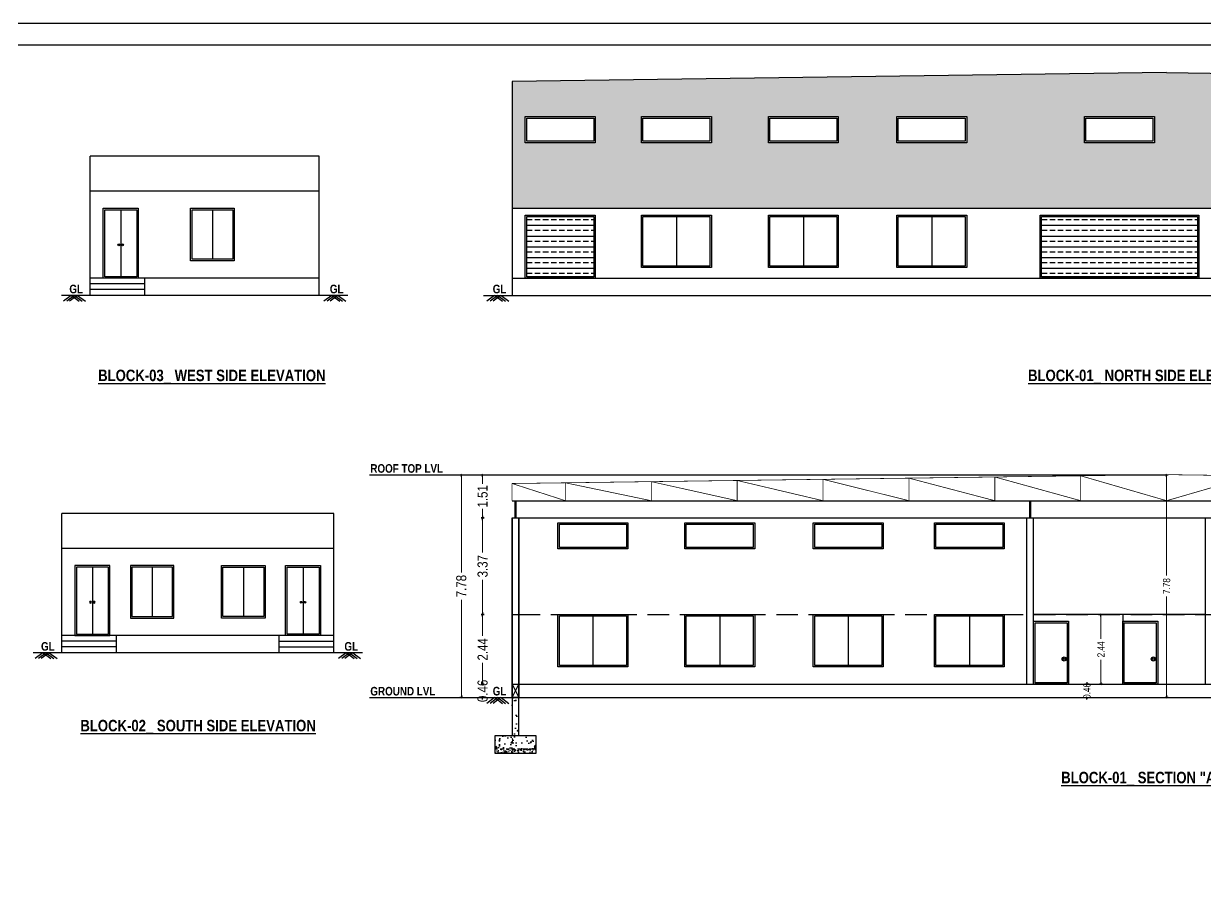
# Model space of a CAD drawing. Header units: metres. Extents: x 119974 to 120330, y -25692 to -25590.
# Drawn here: x 120055.32 to 120096.6, y -25631.36 to -25601.1 of the extents above; entities that cross this region are included whole.
import ezdxf
from ezdxf.lldxf.tags import DXFTag

# ---------------------------------------------------------------- set-up
doc = ezdxf.new("R2010")
doc.units = ezdxf.units.M
doc.header["$MEASUREMENT"] = 0
doc.header["$PDMODE"] = 35
doc.linetypes.add('DASHED2', pattern=[0.375, 0.25, -0.125])
doc.linetypes.add('HIDDEN', pattern=[0.375, 0.25, -0.125])
for name, color, linetype in [('BLK_1_FLR_0_WATER_CLOSET', 213, 'Continuous'), ('BLK_1_HT_OF_BLDG', 5, 'Continuous'), ('BLK_1_PLINTH_HEIGHT', 7, 'Continuous'), ('FLOOR-STILT', 7, 'Continuous'), ('Grid Line', 8, 'Continuous'), ('LVL', 220, 'Continuous'), ('sheet', 7, 'Continuous'), ('Text', 7, 'Continuous'), ('Window', 34, 'Continuous')]:
    doc.layers.add(name, color=color, linetype=linetype)
doc.styles.add('Arial', font='swissc.ttf')
doc.styles.get("Standard").update_dxf_attribs({"font": 'swisscb.ttf'})
tags = doc.linetypes.add('DIVIDE2', pattern=[0.625, 0.25, -0.125, 0, -0.125, 0, -0.125]).pattern_tags.tags
tags[14:15] = [DXFTag(74, 4), DXFTag(75, 0), DXFTag(340, '0'), DXFTag(46, 1.0), DXFTag(50, 0.0), DXFTag(44, 0.0), DXFTag(45, 0.0)]
tags[12:13] = [DXFTag(74, 4), DXFTag(75, 0), DXFTag(340, '0'), DXFTag(46, 1.0), DXFTag(50, 0.0), DXFTag(44, 0.0), DXFTag(45, 0.0)]
tags[10:11] = [DXFTag(74, 4), DXFTag(75, 0), DXFTag(340, '0'), DXFTag(46, 1.0), DXFTag(50, 0.0), DXFTag(44, 0.0), DXFTag(45, 0.0)]
tags[8:9] = [DXFTag(74, 4), DXFTag(75, 0), DXFTag(340, '0'), DXFTag(46, 1.0), DXFTag(50, 0.0), DXFTag(44, 0.0), DXFTag(45, 0.0)]
tags[6:7] = [DXFTag(74, 4), DXFTag(75, 0), DXFTag(340, '0'), DXFTag(46, 1.0), DXFTag(50, 0.0), DXFTag(44, 0.0), DXFTag(45, 0.0)]
tags[4:5] = [DXFTag(74, 4), DXFTag(75, 0), DXFTag(340, '0'), DXFTag(46, 1.0), DXFTag(50, 0.0), DXFTag(44, 0.0), DXFTag(45, 0.0)]
doc.dimstyles.new('FLOOR DIM BUILDING DIM', dxfattribs={"dimtxt": 0.25, "dimasz": 0.025, "dimexe": 0.075, "dimexo": 0.3, "dimgap": 0.09, "dimtad": 0, "dimzin": 3, "dimdsep": 46, "dimtxsty": 'Arial', "dimblk": 'JM1', "dimcen": -0.09, "dimse1": 1, "dimse2": 1, "dimclrd": 5, "dimclre": 250, "dimclrt": 3, "dimazin": 0, "dimtfac": 0.65, "dimtix": 1, "dimtofl": 0, "dimtmove": 0, "dimatfit": 2, "dimfxl": 0, "dimfrac": 1, "dimtolj": 1, "dimlwd": 18, "dimlwe": -1, "dimarcsym": 0})

# ---------------------------------------------------------------- blocks, each defined once
blk = doc.blocks.new('YYY6YYY')
h = blk.add_hatch()
h.set_pattern_fill('AR-CONC', color=0, scale=0.003)
h.set_pattern_definition([(50, (110802.61745, -27685.68435), (0.54655401, -0.04781726), [0.05715, -0.62865]), (355, (110802.61745, -27685.68435), (-0.10573026, 0.57317054), [0.04572, -0.50292175]), (100.451445, (110802.663, -27685.68834), (0.44082374, 0.52535326), [0.04857003, -0.53427073]), (46.1842, (110802.61745, -27685.53195), (0.81323712, -0.12612698), [0.085725, -0.942975]), (96.635558, (110802.6852, -27685.5425), (0.7122124, 0.74227837), [0.07285507, -0.80140682]), (351.18415, (110802.61745, -27685.53195), (0.7122124, 0.74227837), [0.0685799, -0.7543792]), (21, (110802.69365, -27685.57005), (0.45484317, -0.306795595), [0.05715, -0.62865]), (326, (110802.69365, -27685.57005), (0.18540609, 0.5525639), [0.04572, -0.50292]), (71.451445, (110802.73156, -27685.5956), (0.64024926, 0.24576831), [0.04857003, -0.53426981]), (37.5, (110802.61745, -27685.68435), (0.00926581, 0.253665117), [0, -0.496824, 0, -0.51054, 0, -0.504825]), (7.5, (110802.61745, -27685.68435), (0.200458988, 0.300541724), [0, -0.291084, 0, -0.485394, 0, -0.192405]), (327.5, (110802.44753, -27685.68435), (0.406771786, -0.017186232), [0, -0.1905, 0, -0.59436, 0, -0.78867]), (317.5, (110802.37133, -27685.68435), (0.444387544, 0.076279473), [0, -0.24765, 0, -0.394716, 0, -0.56007])])
h.paths.add_polyline_path([(113069.886, -26492.171), (113069.656, -26492.171), (113069.656, -26493.804), (113069.886, -26493.804)])
h = blk.add_hatch()
h.set_pattern_fill('AR-CONC', color=0, scale=0.003)
h.set_pattern_definition([(50, (110802.61745, -27685.78002), (0.54655401, -0.04781726), [0.05715, -0.62865]), (355, (110802.61745, -27685.78), (-0.10573026, 0.57317054), [0.04572, -0.50292175]), (100.451445, (110802.663, -27685.784), (0.44082374, 0.52535326), [0.04857003, -0.53427073]), (46.1842, (110802.61745, -27685.6276), (0.81323712, -0.12612698), [0.085725, -0.942975]), (96.635558, (110802.6852, -27685.6381), (0.7122124, 0.74227837), [0.07285507, -0.80140682]), (351.18415, (110802.61745, -27685.6276), (0.7122124, 0.74227837), [0.0685799, -0.7543792]), (21, (110802.69365, -27685.66572), (0.45484317, -0.306795595), [0.05715, -0.62865]), (326, (110802.69365, -27685.6657), (0.18540609, 0.5525639), [0.04572, -0.50292]), (71.451445, (110802.73156, -27685.6913), (0.64024926, 0.24576831), [0.04857003, -0.53426981]), (37.5, (110802.61745, -27685.78002), (0.00926581, 0.253665117), [0, -0.496824, 0, -0.51054, 0, -0.504825]), (7.5, (110802.61745, -27685.78002), (0.200458988, 0.300541724), [0, -0.291084, 0, -0.485394, 0, -0.192405]), (327.5, (110802.44753, -27685.78002), (0.406771786, -0.017186232), [0, -0.1905, 0, -0.59436, 0, -0.78867]), (317.5, (110802.37133, -27685.78002), (0.444387544, 0.076279473), [0, -0.24765, 0, -0.394716, 0, -0.56007])])
h.paths.add_polyline_path([(113069.047, -26493.511), (113069.047, -26493.968), (113070.495, -26493.968), (113070.495, -26493.511)])
h = blk.add_hatch()
h.set_pattern_fill('AR-SAND', color=0, scale=0.003)
h.set_pattern_definition([(37.5, (110802.61745, -27685.78002), (-0.004800094, 0.146823971), [0, -0.115824, 0, -0.12954, 0, -0.123825]), (7.5, (110802.61745, -27685.78002), (0.134856985, 0.21504753), [0, -0.062484, 0, -0.104394, 0, -0.040005]), (327.5, (110802.52373, -27685.78002), (0.237297711, 0.0004311554), [0, -0.0381, 0, -0.13716, 0, -0.17907]), (317.5, (110802.52373, -27685.78002), (0.229066936, 0.066878797), [0, -0.01905, 0, -0.089916, 0, -0.10287])])
h.paths.add_polyline_path([(113069.047, -26493.968), (113069.047, -26494.121), (113070.495, -26494.121), (113070.495, -26493.968)])
at = {"color": 0}
blk.add_line((113069.886, -26493.511), (113069.887, -26492.174), dxfattribs=at)
at = {"color": 0, "linetype": 'HIDDEN', "ltscale": 0.3}
blk.add_line((113069.048, -26493.968), (113070.495, -26493.968), dxfattribs=at)
at = {"color": 0}
blk.add_lwpolyline([(113069.048, -26493.511), (113069.048, -26493.511), (113069.048, -26494.121), (113070.495, -26494.121), (113070.495, -26493.511), (113069.048, -26493.511)], dxfattribs=at)
at = {"layer": 'FLOOR-STILT', "ltscale": 0.3}
for p, q in [((113069.657, -26491.714), (113069.887, -26492.174)), ((113069.657, -26492.174), (113069.887, -26491.714)), ((113069.657, -26492.174), (113069.657, -26493.511))]:
    blk.add_line(p, q, dxfattribs=at)
blk.add_lwpolyline([(113069.657, -26491.714), (113069.887, -26491.714), (113069.887, -26492.174), (113069.657, -26492.174)], close=True, dxfattribs=at)
blk = doc.blocks.new('fgnfhnhgf')
at = {"layer": 'Text', "ltscale": 1.5}
for points in [[(114471.852, -26570.196), (114473.072, -26570.196), (114473.072, -26572.396), (114471.852, -26572.396)], [(114471.902, -26570.246), (114473.022, -26570.246), (114473.022, -26572.346), (114471.902, -26572.346)]]:
    blk.add_lwpolyline(points, close=True, dxfattribs=at)
for radius in [0.0744, 0.0393]:
    blk.add_circle((114472.92, -26571.513), radius, dxfattribs=at)
blk = doc.blocks.new('wer')
at = {"layer": 'Text', "ltscale": 1.5}
blk.add_line((114323.18, -26845.665), (114323.18, -26847.395), dxfattribs=at)
for points in [[(114321.96, -26845.615), (114324.4, -26845.615), (114324.4, -26847.445), (114321.96, -26847.445)], [(114322.01, -26845.665), (114324.35, -26845.665), (114324.35, -26847.395), (114322.01, -26847.395)]]:
    blk.add_lwpolyline(points, close=True, dxfattribs=at)
blk = doc.blocks.new('JM1')
at = {"color": 2}
for p, q in [((-3, 0), (0, 0)), ((-0.9, -0.9), (0.9, 0.9)), ((0, 2), (0, -2))]:
    blk.add_line(p, q, dxfattribs=at)
blk = doc.blocks.new('*D75')
at = {"layer": 'Defpoints', "color": 0, "ltscale": 1.5}
for p in [(120071.355, -25624.169), (120072.386, -25624.169), (120072.386, -25624.629)]:
    blk.add_point(p, dxfattribs=at)
at = {"layer": 'Text', "color": 5, "lineweight": 18, "ltscale": 1.5}
for p, q in [((120071.355, -25624.144), (120071.355, -25624.119)), ((120071.355, -25624.654), (120071.355, -25624.679))]:
    blk.add_line(p, q, dxfattribs=at)
at = {"layer": 'Text', "color": 5, "lineweight": 18, "ltscale": 1.5, "xscale": 0.025, "yscale": 0.025, "zscale": 0.025}
for p, rotation in [((120071.355, -25624.169), 270), ((120071.355, -25624.629), 90)]:
    blk.add_blockref('JM1', p, dxfattribs=dict(at, rotation=rotation))
at = {"layer": 'Text', "color": 3, "ltscale": 1.5, "insert": (120071.355, -25624.399), "char_height": 0.35, "attachment_point": 5, "rotation": 90, "style": 'Arial'}
blk.add_mtext('\\A1;0.46', dxfattribs=at)
blk = doc.blocks.new('*D49')
at = {"layer": 'Defpoints', "color": 0, "ltscale": 1.5}
for p in [(120071.355, -25621.729), (120072.616, -25621.729), (120072.386, -25624.169)]:
    blk.add_point(p, dxfattribs=at)
at = {"layer": 'Text', "color": 5, "lineweight": 18, "ltscale": 1.5}
for p, q in [((120071.355, -25621.754), (120071.355, -25622.475)), ((120071.355, -25624.144), (120071.355, -25623.424))]:
    blk.add_line(p, q, dxfattribs=at)
at = {"layer": 'Text', "color": 5, "lineweight": 18, "ltscale": 1.5, "xscale": 0.025, "yscale": 0.025, "zscale": 0.025}
for p, rotation in [((120071.355, -25621.729), 90), ((120071.355, -25624.169), 270)]:
    blk.add_blockref('JM1', p, dxfattribs=dict(at, rotation=rotation))
at = {"layer": 'Text', "color": 3, "ltscale": 1.5, "insert": (120071.355, -25622.949), "char_height": 0.35, "attachment_point": 5, "rotation": 90, "style": 'Arial'}
blk.add_mtext('\\A1;2.44', dxfattribs=at)
blk = doc.blocks.new('*D50')
at = {"layer": 'Defpoints', "color": 0, "ltscale": 1.5}
for p in [(120095.246, -25616.853), (120070.612, -25624.629), (120072.616, -25624.629)]:
    blk.add_point(p, dxfattribs=at)
at = {"layer": 'Text', "color": 5, "lineweight": 18, "ltscale": 1.5}
for p, q in [((120070.612, -25616.878), (120070.612, -25620.266)), ((120070.612, -25624.604), (120070.612, -25621.216))]:
    blk.add_line(p, q, dxfattribs=at)
at = {"layer": 'Text', "color": 5, "lineweight": 18, "ltscale": 1.5, "xscale": 0.025, "yscale": 0.025, "zscale": 0.025}
for p, rotation in [((120070.612, -25616.853), 90), ((120070.612, -25624.629), 270)]:
    blk.add_blockref('JM1', p, dxfattribs=dict(at, rotation=rotation))
at = {"layer": 'Text', "color": 3, "ltscale": 1.5, "insert": (120070.612, -25620.741), "char_height": 0.35, "attachment_point": 5, "rotation": 90, "style": 'Arial'}
blk.add_mtext('\\A1;7.78', dxfattribs=at)
blk = doc.blocks.new('*D51')
at = {"layer": 'Defpoints', "color": 0, "ltscale": 1.5}
for p in [(120071.355, -25618.363), (120072.386, -25618.363), (120072.616, -25621.729)]:
    blk.add_point(p, dxfattribs=at)
at = {"layer": 'Text', "color": 5, "lineweight": 18, "ltscale": 1.5}
for p, q in [((120071.355, -25618.388), (120071.355, -25619.57)), ((120071.355, -25621.704), (120071.355, -25620.522))]:
    blk.add_line(p, q, dxfattribs=at)
at = {"layer": 'Text', "color": 5, "lineweight": 18, "ltscale": 1.5, "xscale": 0.025, "yscale": 0.025, "zscale": 0.025}
for p, rotation in [((120071.355, -25618.363), 90), ((120071.355, -25621.729), 270)]:
    blk.add_blockref('JM1', p, dxfattribs=dict(at, rotation=rotation))
at = {"layer": 'Text', "color": 3, "ltscale": 1.5, "insert": (120071.355, -25620.046), "char_height": 0.35, "attachment_point": 5, "rotation": 90, "style": 'Arial'}
blk.add_mtext('\\A1;3.37', dxfattribs=at)
blk = doc.blocks.new('*D52')
at = {"layer": 'Defpoints', "color": 0, "ltscale": 1.5}
for p in [(120071.355, -25616.853), (120095.246, -25616.853), (120072.386, -25618.363)]:
    blk.add_point(p, dxfattribs=at)
at = {"layer": 'Text', "color": 5, "lineweight": 18, "ltscale": 1.5}
for p, q in [((120071.355, -25616.878), (120071.355, -25617.172)), ((120071.355, -25618.338), (120071.355, -25618.044))]:
    blk.add_line(p, q, dxfattribs=at)
at = {"layer": 'Text', "color": 5, "lineweight": 18, "ltscale": 1.5, "xscale": 0.025, "yscale": 0.025, "zscale": 0.025}
for p, rotation in [((120071.355, -25616.853), 90), ((120071.355, -25618.363), 270)]:
    blk.add_blockref('JM1', p, dxfattribs=dict(at, rotation=rotation))
at = {"layer": 'Text', "color": 3, "ltscale": 1.5, "insert": (120071.355, -25617.608), "char_height": 0.35, "attachment_point": 5, "rotation": 90, "style": 'Arial'}
blk.add_mtext('\\A1;1.51', dxfattribs=at)
blk = doc.blocks.new('FGBNB')
at = {"layer": 'Text', "ltscale": 1.5}
blk.add_line((114479.368, -26634.863), (114479.368, -26637.203), dxfattribs=at)
for points in [[(114478.758, -26634.813), (114479.978, -26634.813), (114479.978, -26637.253), (114478.758, -26637.253)], [(114478.808, -26634.863), (114479.928, -26634.863), (114479.928, -26637.203), (114478.808, -26637.203)]]:
    blk.add_lwpolyline(points, close=True, dxfattribs=at)
for centre, radius in [((114479.304, -26636.092), 0.0328), ((114479.304, -26636.092), 0.0187), ((114479.431, -26636.092), 0.0328), ((114479.431, -26636.092), 0.0187)]:
    blk.add_circle(centre, radius, dxfattribs=at)
blk = doc.blocks.new('fgbb')
at = {"layer": 'Text', "ltscale": 1.5}
blk.add_line((114499.971, -26629.945), (114499.971, -26631.675), dxfattribs=at)
for points in [[(114499.209, -26629.895), (114500.733, -26629.895), (114500.733, -26631.725), (114499.209, -26631.725)], [(114499.259, -26629.945), (114500.683, -26629.945), (114500.683, -26631.675), (114499.259, -26631.675)]]:
    blk.add_lwpolyline(points, close=True, dxfattribs=at)
blk = doc.blocks.new('*D196')
at = {"layer": 'BLK_1_PLINTH_HEIGHT', "color": 5, "lineweight": 18, "ltscale": 0.3}
for p, q in [((120092.464, -25624.144), (120092.464, -25624.119)), ((120092.464, -25624.654), (120092.464, -25624.679))]:
    blk.add_line(p, q, dxfattribs=at)
at = {"layer": 'Defpoints', "color": 0, "ltscale": 0.3}
for p in [(120092.464, -25624.169), (120092.464, -25624.169), (120092.464, -25624.629)]:
    blk.add_point(p, dxfattribs=at)
at = {"layer": 'BLK_1_PLINTH_HEIGHT', "color": 5, "lineweight": 18, "ltscale": 0.3, "xscale": 0.025, "yscale": 0.025, "zscale": 0.025}
for p, rotation in [((120092.464, -25624.169), 270), ((120092.464, -25624.629), 90)]:
    blk.add_blockref('JM1', p, dxfattribs=dict(at, rotation=rotation))
at = {"layer": 'BLK_1_PLINTH_HEIGHT', "color": 3, "ltscale": 0.3, "insert": (120092.464, -25624.399), "char_height": 0.25, "attachment_point": 5, "rotation": 90, "style": 'Arial'}
blk.add_mtext('\\A1;0.46', dxfattribs=at)
blk = doc.blocks.new('*D197')
at = {"layer": 'BLK_1_HT_OF_BLDG', "color": 5, "lineweight": 18, "ltscale": 0.3}
for p, q in [((120095.246, -25616.878), (120095.246, -25620.376)), ((120095.246, -25624.604), (120095.246, -25621.106))]:
    blk.add_line(p, q, dxfattribs=at)
at = {"layer": 'Defpoints', "color": 0, "ltscale": 0.3}
for p in [(120095.246, -25616.853), (120095.246, -25616.853), (120093.055, -25624.629)]:
    blk.add_point(p, dxfattribs=at)
at = {"layer": 'BLK_1_HT_OF_BLDG', "color": 5, "lineweight": 18, "ltscale": 0.3, "xscale": 0.025, "yscale": 0.025, "zscale": 0.025}
for p, rotation in [((120095.246, -25616.853), 90), ((120095.246, -25624.629), 270)]:
    blk.add_blockref('JM1', p, dxfattribs=dict(at, rotation=rotation))
at = {"layer": 'BLK_1_HT_OF_BLDG', "color": 3, "ltscale": 0.3, "insert": (120095.246, -25620.741), "char_height": 0.25, "attachment_point": 5, "rotation": 90, "style": 'Arial'}
blk.add_mtext('\\A1;7.78', dxfattribs=at)
blk = doc.blocks.new('*D201')
at = {"layer": 'BLK_1_FLR_0_WATER_CLOSET', "color": 5, "lineweight": 18, "ltscale": 0.3}
for p, q in [((120092.952, -25621.754), (120092.952, -25622.585)), ((120092.952, -25624.144), (120092.952, -25623.314))]:
    blk.add_line(p, q, dxfattribs=at)
at = {"layer": 'Defpoints', "color": 0, "ltscale": 0.3}
for p in [(120092.952, -25621.729), (120093.101, -25621.729), (120093.006, -25624.169)]:
    blk.add_point(p, dxfattribs=at)
at = {"layer": 'BLK_1_FLR_0_WATER_CLOSET', "color": 5, "lineweight": 18, "ltscale": 0.3, "xscale": 0.025, "yscale": 0.025, "zscale": 0.025}
for p, rotation in [((120092.952, -25621.729), 90), ((120092.952, -25624.169), 270)]:
    blk.add_blockref('JM1', p, dxfattribs=dict(at, rotation=rotation))
at = {"layer": 'BLK_1_FLR_0_WATER_CLOSET', "color": 3, "ltscale": 0.3, "insert": (120092.952, -25622.949), "char_height": 0.25, "attachment_point": 5, "rotation": 90, "style": 'Arial'}
blk.add_mtext('\\A1;2.44', dxfattribs=at)

msp = doc.modelspace()

# ---------------------------------------------------------------- hatches: boundary and pattern name
at = {"layer": 'Window', "ltscale": 1.5}
h = msp.add_hatch(dxfattribs=at)
h.set_pattern_fill('ANSI33', color=150, scale=2, angle=135)
h.set_pattern_definition([(180, (5618.7477, 945.4911), (-1e-16, -0.5), []), (180, (5618.4977, 945.7411), (-1e-16, -0.5), [0.25, -0.125])])
h.paths.add_polyline_path([(120118.1059, -25607.5494), (120118.1059, -25603.1194), (120095.2459, -25602.8126), (120072.3859, -25603.1194), (120072.3859, -25607.5494)])
h.paths.add_polyline_path([(120099.9368, -25605.2594), (120097.4968, -25605.2594), (120097.4968, -25604.3494), (120099.9368, -25604.3494)], flags=16)
h.paths.add_polyline_path([(120099.8868, -25605.2094), (120097.5468, -25605.2094), (120097.5468, -25604.3994), (120099.8868, -25604.3994)], flags=0)
h.paths.add_polyline_path([(120101.4922, -25605.2594), (120101.4922, -25604.3494), (120103.9322, -25604.3494), (120103.9322, -25605.2594)], flags=16)
h.paths.add_polyline_path([(120101.5422, -25605.2094), (120101.5422, -25604.3994), (120103.8822, -25604.3994), (120103.8822, -25605.2094)], flags=0)
h.paths.add_polyline_path([(120094.8194, -25605.2594), (120092.3794, -25605.2594), (120092.3794, -25604.3494), (120094.8194, -25604.3494)], flags=16)
h.paths.add_polyline_path([(120094.7694, -25605.2094), (120092.4294, -25605.2094), (120092.4294, -25604.3994), (120094.7694, -25604.3994)], flags=0)
h.paths.add_polyline_path([(120105.9266, -25605.2594), (120105.9266, -25604.3494), (120108.3666, -25604.3494), (120108.3666, -25605.2594)], flags=16)
h.paths.add_polyline_path([(120105.9766, -25605.2094), (120105.9766, -25604.3994), (120108.3166, -25604.3994), (120108.3166, -25605.2094)], flags=0)
h.paths.add_polyline_path([(120110.4121, -25605.2594), (120110.4121, -25604.3494), (120112.8521, -25604.3494), (120112.8521, -25605.2594)], flags=16)
h.paths.add_polyline_path([(120110.4621, -25605.2094), (120110.4621, -25604.3994), (120112.8021, -25604.3994), (120112.8021, -25605.2094)], flags=0)
h.paths.add_polyline_path([(120088.2643, -25605.2594), (120085.8243, -25605.2594), (120085.8243, -25604.3494), (120088.2643, -25604.3494)], flags=16)
h.paths.add_polyline_path([(120088.2143, -25605.2094), (120085.8743, -25605.2094), (120085.8743, -25604.3994), (120088.2143, -25604.3994)], flags=0)
h.paths.add_polyline_path([(120115.2059, -25605.2594), (120115.2059, -25604.3494), (120117.6459, -25604.3494), (120117.6459, -25605.2594)], flags=16)
h.paths.add_polyline_path([(120115.2559, -25605.2094), (120115.2559, -25604.3994), (120117.5959, -25604.3994), (120117.5959, -25605.2094)], flags=0)
h.paths.add_polyline_path([(120083.7789, -25605.2594), (120081.3389, -25605.2594), (120081.3389, -25604.3494), (120083.7789, -25604.3494)], flags=16)
h.paths.add_polyline_path([(120083.7289, -25605.2094), (120081.3889, -25605.2094), (120081.3889, -25604.3994), (120083.7289, -25604.3994)], flags=0)
h.paths.add_polyline_path([(120079.3445, -25605.2594), (120076.9045, -25605.2594), (120076.9045, -25604.3494), (120079.3445, -25604.3494)], flags=16)
h.paths.add_polyline_path([(120079.2945, -25605.2094), (120076.9545, -25605.2094), (120076.9545, -25604.3994), (120079.2945, -25604.3994)], flags=0)
h.paths.add_polyline_path([(120075.2859, -25605.2594), (120072.8459, -25605.2594), (120072.8459, -25604.3494), (120075.2859, -25604.3494)], flags=16)
h.paths.add_polyline_path([(120075.2359, -25605.2094), (120072.8959, -25605.2094), (120072.8959, -25604.3994), (120075.2359, -25604.3994)], flags=0)
h = msp.add_hatch(dxfattribs=at)
h.set_pattern_fill('ANSI33', color=256, scale=1.5, angle=135)
h.set_pattern_definition([(180, (5577.2442, 1022.1058), (-1e-16, -0.375), []), (180, (5577.0567, 1022.2933), (-1e-16, -0.375), [0.1875, -0.09375])])
h.paths.add_polyline_path([(120072.8959, -25607.8394), (120072.8959, -25609.9394), (120075.2359, -25609.9394), (120075.2359, -25607.8394)])
h = msp.add_hatch(dxfattribs=at)
h.set_pattern_fill('ANSI33', color=256, scale=1.5, angle=135)
h.set_pattern_definition([(180, (5595.22774, 1022.1058), (-1e-16, -0.375), []), (180, (5595.04024, 1022.2933), (-1e-16, -0.375), [0.1875, -0.09375])])
h.paths.add_polyline_path([(120090.8794, -25607.8394), (120090.8794, -25609.9394), (120096.3194, -25609.9394), (120096.3194, -25607.8394)])

# ---------------------------------------------------------------- linework, layer by layer
at = {"color": 0}
for p, q in [((120056.9863, -25610.5894), (120056.7166, -25610.7964)), ((120057.0985, -25610.5894), (120056.8289, -25610.7964)), ((120057.2008, -25610.5894), (120056.9312, -25610.7964)), ((120056.9962, -25610.5894), (120057.2658, -25610.7964)), ((120057.0985, -25610.5894), (120057.3681, -25610.7964)), ((120057.2108, -25610.5894), (120057.4804, -25610.7964)), ((120066.0837, -25610.5894), (120065.8141, -25610.7964)), ((120066.196, -25610.5894), (120065.9264, -25610.7964)), ((120066.2983, -25610.5894), (120066.0287, -25610.7964)), ((120066.0937, -25610.5894), (120066.3633, -25610.7964)), ((120066.196, -25610.5894), (120066.4656, -25610.7964)), ((120066.3082, -25610.5894), (120066.5779, -25610.7964)), ((120071.7738, -25610.5894), (120071.5042, -25610.7964)), ((120071.886, -25610.5894), (120071.6164, -25610.7964)), ((120071.9884, -25610.5894), (120071.7187, -25610.7964)), ((120071.7837, -25610.5894), (120072.0534, -25610.7964)), ((120071.886, -25610.5894), (120072.1557, -25610.7964)), ((120071.9983, -25610.5894), (120072.2679, -25610.7964)), ((120055.9969, -25623.0666), (120055.7273, -25623.2736)), ((120056.1092, -25623.0666), (120055.8395, -25623.2736)), ((120056.2115, -25623.0666), (120055.9418, -25623.2736)), ((120056.0068, -25623.0666), (120056.2765, -25623.2736)), ((120056.1092, -25623.0666), (120056.3788, -25623.2736)), ((120056.2214, -25623.0666), (120056.491, -25623.2736)), ((120066.5944, -25623.0666), (120066.3247, -25623.2736)), ((120066.7066, -25623.0666), (120066.437, -25623.2736)), ((120066.8089, -25623.0666), (120066.5393, -25623.2736)), ((120066.6043, -25623.0666), (120066.8739, -25623.2736)), ((120066.7066, -25623.0666), (120066.9762, -25623.2736)), ((120066.8189, -25623.0666), (120067.0885, -25623.2736)), ((120071.7738, -25624.6287), (120071.5042, -25624.8357)), ((120071.886, -25624.6287), (120071.6164, -25624.8357)), ((120071.9884, -25624.6287), (120071.7187, -25624.8357)), ((120071.7837, -25624.6287), (120072.0534, -25624.8357)), ((120071.886, -25624.6287), (120072.1557, -25624.8357)), ((120071.9983, -25624.6287), (120072.2679, -25624.8357))]:
    msp.add_line(p, q, dxfattribs=at)
at = {"layer": 'Grid Line', "linetype": 'DASHED2', "ltscale": 3}
msp.add_line((120072.6159, -25621.7295), (120117.8759, -25621.7295), dxfattribs=at)
at = {"layer": 'LVL', "linetype": 'DIVIDE2'}
for p, q in [((120067.4007, -25616.8527), (120095.2459, -25616.8527)), ((120067.4007, -25624.6294), (120072.3859, -25624.6294))]:
    msp.add_line(p, q, dxfattribs=at)
at = {"layer": 'sheet', "color": 8}
msp.add_lwpolyline([(120019.2172, -25601.1039), (120019.2172, -25687.5455), (120143.589, -25687.5455), (120143.589, -25601.1039)], close=True, dxfattribs=at)
at = {"layer": 'sheet'}
msp.add_lwpolyline([(120019.9631, -25601.8498), (120019.9631, -25686.7996), (120142.843, -25686.7996), (120142.843, -25601.8498)], close=True, dxfattribs=at)
at = {"layer": 'Text', "ltscale": 1.5}
for p, q in [((120095.2459, -25602.8126), (120072.3859, -25603.1194)), ((120072.3859, -25603.1194), (120072.3859, -25610.5894)), ((120095.2459, -25602.8126), (120118.1059, -25603.1194)), ((120057.6447, -25610.5894), (120057.6447, -25605.7294)), ((120065.6447, -25605.7294), (120057.6447, -25605.7294)), ((120065.6447, -25610.5894), (120065.6447, -25605.7294)), ((120065.6447, -25606.9494), (120057.6447, -25606.9494)), ((120072.3859, -25607.5494), (120118.1059, -25607.5494)), ((120065.6447, -25609.9894), (120057.6447, -25609.9894)), ((120059.5547, -25610.1894), (120057.6447, -25610.1894)), ((120059.5547, -25610.5894), (120059.5547, -25609.9894)), ((120072.3859, -25609.9894), (120118.1059, -25609.9894)), ((120066.6447, -25610.5894), (120056.6447, -25610.5894)), ((120059.5547, -25610.3894), (120057.6447, -25610.3894)), ((120071.3859, -25610.5894), (120119.1059, -25610.5894)), ((120072.3859, -25617.7594), (120118.1059, -25617.7594)), ((120056.6553, -25623.0666), (120056.6553, -25618.2066)), ((120066.1553, -25618.2066), (120056.6553, -25618.2066)), ((120066.1553, -25623.0666), (120066.1553, -25618.2066)), ((120072.3859, -25618.3594), (120072.3859, -25624.6294)), ((120072.3859, -25624.6294), (120072.3859, -25618.3594)), ((120072.3859, -25618.3594), (120072.6159, -25618.3594)), ((120072.3859, -25618.3594), (120118.1059, -25618.3594)), ((120072.6159, -25618.3594), (120072.6159, -25624.6294)), ((120072.6159, -25624.6294), (120072.6159, -25618.3594)), ((120090.3694, -25624.1694), (120090.3694, -25618.3594)), ((120090.3694, -25618.3594), (120090.5994, -25618.3594)), ((120090.5994, -25624.1694), (120090.5994, -25618.3594)), ((120096.5994, -25624.1694), (120096.5994, -25618.3594)), ((120066.1553, -25619.4266), (120056.6553, -25619.4266)), ((120072.3859, -25621.7295), (120072.6159, -25621.7295)), ((120096.5994, -25621.7295), (120090.5994, -25621.7295)), ((120093.7144, -25621.7295), (120093.7144, -25624.1694)), ((120066.1553, -25622.4666), (120056.6553, -25622.4666)), ((120058.5653, -25623.0666), (120058.5653, -25622.4666)), ((120064.2453, -25623.0666), (120064.2453, -25622.4666)), ((120058.5653, -25622.6666), (120056.6553, -25622.6666)), ((120058.5653, -25622.8666), (120056.6553, -25622.8666)), ((120064.2453, -25622.6666), (120066.1553, -25622.6666)), ((120064.2453, -25622.8666), (120066.1553, -25622.8666)), ((120067.1553, -25623.0666), (120055.6553, -25623.0666)), ((120072.3859, -25624.1694), (120118.1059, -25624.1694)), ((120072.3859, -25624.6294), (120119.1059, -25624.6294)), ((120072.3859, -25624.6294), (120119.1059, -25624.6294))]:
    msp.add_line(p, q, dxfattribs=at)
for points in [[(120072.8459, -25604.3494), (120075.2859, -25604.3494), (120075.2859, -25605.2594), (120072.8459, -25605.2594)], [(120072.8959, -25604.3994), (120075.2359, -25604.3994), (120075.2359, -25605.2094), (120072.8959, -25605.2094)], [(120076.9045, -25604.3494), (120079.3445, -25604.3494), (120079.3445, -25605.2594), (120076.9045, -25605.2594)], [(120076.9545, -25604.3994), (120079.2945, -25604.3994), (120079.2945, -25605.2094), (120076.9545, -25605.2094)], [(120081.3389, -25604.3494), (120083.7789, -25604.3494), (120083.7789, -25605.2594), (120081.3389, -25605.2594)], [(120081.3889, -25604.3994), (120083.7289, -25604.3994), (120083.7289, -25605.2094), (120081.3889, -25605.2094)], [(120085.8243, -25604.3494), (120088.2643, -25604.3494), (120088.2643, -25605.2594), (120085.8243, -25605.2594)], [(120085.8743, -25604.3994), (120088.2143, -25604.3994), (120088.2143, -25605.2094), (120085.8743, -25605.2094)], [(120092.3794, -25604.3494), (120094.8194, -25604.3494), (120094.8194, -25605.2594), (120092.3794, -25605.2594)], [(120092.4294, -25604.3994), (120094.7694, -25604.3994), (120094.7694, -25605.2094), (120092.4294, -25605.2094)], [(120072.8459, -25607.7894), (120075.2859, -25607.7894), (120075.2859, -25609.9894), (120072.8459, -25609.9894)], [(120072.8959, -25607.8394), (120075.2359, -25607.8394), (120075.2359, -25609.9394), (120072.8959, -25609.9394)], [(120090.8294, -25607.7894), (120096.3694, -25607.7894), (120096.3694, -25609.9894), (120090.8294, -25609.9894)], [(120090.8794, -25607.8394), (120096.3194, -25607.8394), (120096.3194, -25609.9394), (120090.8794, -25609.9394)], [(120073.9858, -25618.5295), (120076.4258, -25618.5295), (120076.4258, -25619.4395), (120073.9858, -25619.4395)], [(120074.0358, -25618.5795), (120076.3758, -25618.5795), (120076.3758, -25619.3895), (120074.0358, -25619.3895)], [(120078.4202, -25618.5295), (120080.8602, -25618.5295), (120080.8602, -25619.4395), (120078.4202, -25619.4395)], [(120078.4702, -25618.5795), (120080.8102, -25618.5795), (120080.8102, -25619.3895), (120078.4702, -25619.3895)], [(120082.9056, -25618.5295), (120085.3456, -25618.5295), (120085.3456, -25619.4395), (120082.9056, -25619.4395)], [(120082.9556, -25618.5795), (120085.2956, -25618.5795), (120085.2956, -25619.3895), (120082.9556, -25619.3895)], [(120087.1368, -25618.5295), (120089.5768, -25618.5295), (120089.5768, -25619.4395), (120087.1368, -25619.4395)], [(120087.1868, -25618.5795), (120089.5268, -25618.5795), (120089.5268, -25619.3895), (120087.1868, -25619.3895)]]:
    msp.add_lwpolyline(points, close=True, dxfattribs=at)
for points, const_width in [([(120095.2459, -25616.8494), (120072.3859, -25617.1594), (120072.3859, -25617.7594)], 0.025), ([(120074.2459, -25617.7594), (120072.3859, -25617.1594)], 0.025), ([(120074.2459, -25617.1342), (120074.2459, -25617.7594)], 0.025), ([(120077.2459, -25617.7594), (120074.2459, -25617.1342)], 0.025), ([(120077.2459, -25617.0935), (120077.2459, -25617.7594)], 0.025), ([(120080.2459, -25617.7594), (120077.2459, -25617.0935)], 0.025), ([(120080.2459, -25617.0529), (120080.2459, -25617.7594)], 0.025), ([(120083.2459, -25617.7594), (120080.2459, -25617.0529)], 0.025), ([(120083.2459, -25617.0122), (120083.2459, -25617.7594)], 0.025), ([(120086.2459, -25617.7594), (120083.2459, -25617.0122)], 0.025), ([(120086.2459, -25616.9715), (120086.2459, -25617.7594)], 0.025), ([(120089.2459, -25617.7594), (120086.2459, -25616.9715)], 0.025), ([(120089.2459, -25616.9308), (120089.2459, -25617.7594)], 0.025), ([(120092.2459, -25617.7594), (120089.2459, -25616.9308)], 0.025), ([(120092.2459, -25616.8901), (120092.2459, -25617.7594)], 0.025), ([(120095.2459, -25617.7594), (120092.2459, -25616.8901)], 0.025), ([(120095.2459, -25616.8494), (120095.2459, -25617.7594)], 0.025), ([(120095.2459, -25616.8494), (120118.1059, -25617.1594), (120118.1059, -25617.7594)], 0.025), ([(120095.2459, -25617.7594), (120098.2459, -25616.8901)], 0.025), ([(120072.5009, -25618.3594), (120072.5009, -25617.7594)], 0.08), ([(120090.4844, -25618.3594), (120090.4844, -25617.7594)], 0.08)]:
    msp.add_lwpolyline(points, dxfattribs=dict(at, const_width=const_width))

# ---------------------------------------------------------------- block references
msp.add_blockref('YYY6YYY', (7002.7289, 867.5441))
at = {"layer": 'Text'}
for name, p in [('FGBNB', (5579.347, 1027.2634)), ('fgbb', (5561.9458, 1022.3458)), ('wer', (5754.9446, 1237.8257)), ('wer', (5759.379, 1237.8257)), ('wer', (5763.8644, 1237.8257)), ('fgbb', (5563.0268, 1009.8686)), ('FGBNB', (5585.7175, 1014.7862)), ('wer', (5752.0259, 1223.8856)), ('wer', (5756.4603, 1223.8856)), ('wer', (5760.9457, 1223.8856)), ('wer', (5765.1769, 1223.8856)), ('fgnfhnhgf', (5618.7477, 948.2266)), ('fgnfhnhgf', (5621.8627, 948.2266))]:
    msp.add_blockref(name, p, dxfattribs=at)
at = {"layer": 'Text', "xscale": -1}
for name, p in [('FGBNB', (234537.0931, 1014.7862)), ('fgbb', (234559.7837, 1009.8686))]:
    msp.add_blockref(name, p, dxfattribs=at)

# ---------------------------------------------------------------- texts
at = {"color": 0}
for p in [(120056.9209, -25610.5183), (120066.0184, -25610.5183), (120071.7085, -25610.5183), (120055.9316, -25622.9955), (120066.529, -25622.9955), (120071.7085, -25624.5576)]:
    msp.add_text('GL', height=0.3, dxfattribs=at).set_placement(p)
at = {"char_height": 0.4, "attachment_point": 5}
for s, insert in [('{\\LBLOCK-03_ WEST SIDE ELEVATION}', (120061.8976, -25613.4196)), ('{\\LBLOCK-01_ NORTH SIDE ELEVATION}', (120094.5302, -25613.4196)), ('{\\LBLOCK-02_ SOUTH SIDE ELEVATION}', (120061.4169, -25625.6465)), ('{\\LBLOCK-01_ SECTION "AA"}', (120094.5302, -25627.4596))]:
    msp.add_mtext(s, dxfattribs=dict(at, insert=insert))
at = {"color": 0, "char_height": 0.3, "width": 4.088238, "attachment_point": 1}
for s, insert in [('ROOF TOP LVL', (120067.4336, -25616.4832)), ('GROUND LVL', (120067.4336, -25624.26))]:
    msp.add_mtext(s, dxfattribs=dict(at, insert=insert))

# ---------------------------------------------------------------- dimensions: what is measured, and where the dimension line sits
at = {"layer": 'BLK_1_FLR_0_WATER_CLOSET', "ltscale": 0.3}
dim = msp.add_linear_dim(base=(120092.9519, -25621.7295), p1=(120093.0059, -25624.1694), p2=(120093.101, -25621.7295), angle=90, dimstyle='FLOOR DIM BUILDING DIM', override={"dimpost": '\\X'}, dxfattribs=at)
dim.commit()
dim.dimension.update_dxf_attribs({"geometry": '*D201', "text_midpoint": (120092.9519, -25622.9494)})
at = {"layer": 'BLK_1_HT_OF_BLDG', "ltscale": 0.3}
dim = msp.add_linear_dim(base=(120095.2459, -25616.8527), p1=(120093.0551, -25624.6294), p2=(120095.2459, -25616.8527), angle=90, dimstyle='FLOOR DIM BUILDING DIM', override={"dimpost": '\\X'}, dxfattribs=at)
dim.commit()
dim.dimension.update_dxf_attribs({"geometry": '*D197', "text_midpoint": (120095.2459, -25620.741)})
at = {"layer": 'BLK_1_PLINTH_HEIGHT', "ltscale": 0.3}
dim = msp.add_linear_dim(base=(120092.4637, -25624.1694), p1=(120092.4637, -25624.6294), p2=(120092.4637, -25624.1694), angle=90, dimstyle='FLOOR DIM BUILDING DIM', override={"dimpost": '\\X'}, dxfattribs=at)
dim.commit()
dim.dimension.update_dxf_attribs({"geometry": '*D196', "text_midpoint": (120092.4637, -25624.3994)})
at = {"layer": 'Text', "ltscale": 1.5}
for base, p1, p2, override, picture, middle in [((120070.6121, -25624.6295), (120095.2459, -25616.8527), (120072.6159, -25624.6295), {"dimtxt": 0.35, "dimpost": '\\X', "dimtmove": 1}, '*D50', (120070.6121, -25620.7411)), ((120071.3553, -25616.8527), (120072.3859, -25618.3627), (120095.2459, -25616.8527), {"dimtxt": 0.35, "dimpost": '\\X', "dimtmove": 1}, '*D52', (120071.3553, -25617.6077)), ((120071.3553, -25618.3627), (120072.6159, -25621.7295), (120072.3859, -25618.3627), {"dimtxt": 0.35, "dimpost": '\\X', "dimtmove": 1}, '*D51', (120071.3553, -25620.0461)), ((120071.3553, -25621.7295), (120072.3859, -25624.1695), (120072.6159, -25621.7295), {"dimtxt": 0.35, "dimpost": '\\X', "dimtmove": 1}, '*D49', (120071.3553, -25622.9495)), ((120071.3553, -25624.1695), (120072.3859, -25624.6294), (120072.3859, -25624.1695), {"dimtxt": 0.35, "dimpost": '\\X'}, '*D75', (120071.3553, -25624.3994))]:
    dim = msp.add_linear_dim(base=base, p1=p1, p2=p2, angle=90, dimstyle='FLOOR DIM BUILDING DIM', override=override, dxfattribs=at)
    dim.commit()
    dim.dimension.update_dxf_attribs({"geometry": picture, "text_midpoint": middle})

doc.saveas('drawing.dxf')
